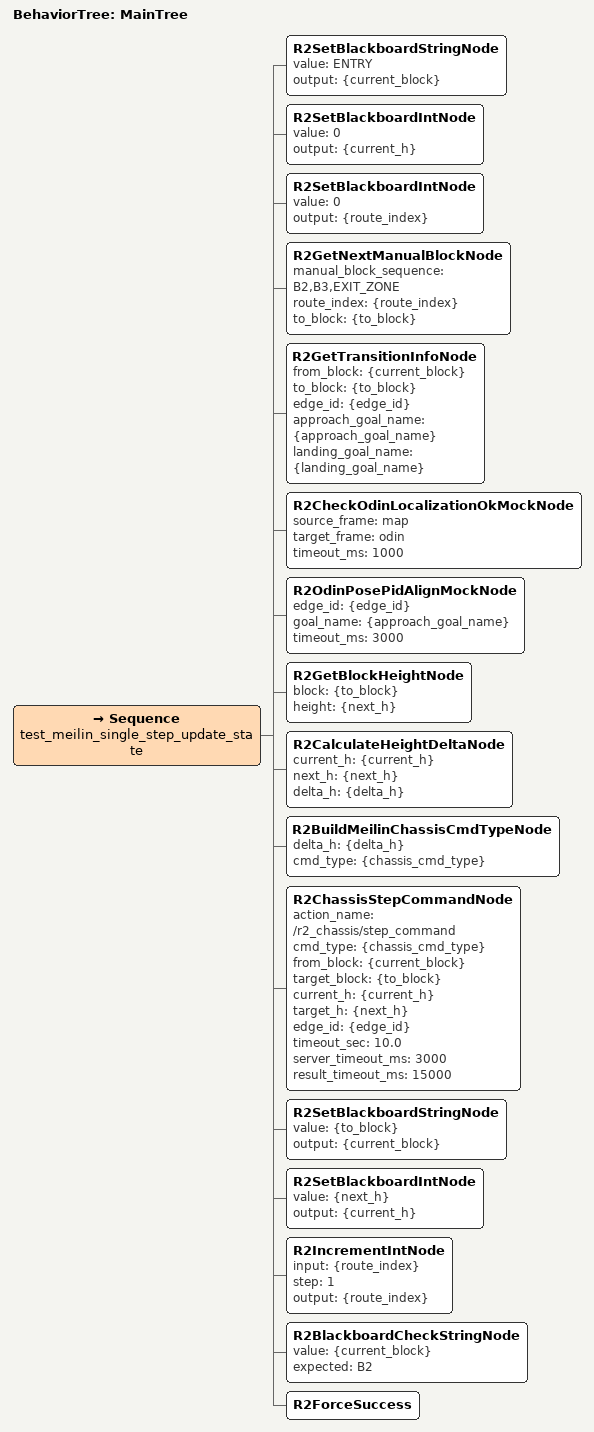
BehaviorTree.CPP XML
<root BTCPP_format="4" main_tree_to_execute="MainTree">
  <BehaviorTree ID="MainTree">
    <Sequence name="test_meilin_single_step_update_state">

      <!-- 初始化状态 -->
      <R2SetBlackboardStringNode
        value="ENTRY"
        output="{current_block}" />

      <R2SetBlackboardIntNode
        value="0"
        output="{current_h}" />

      <R2SetBlackboardIntNode
        value="0"
        output="{route_index}" />

      <!-- 从路线取当前目标方块 -->
      <R2GetNextManualBlockNode
        manual_block_sequence="B2,B3,EXIT_ZONE"
        route_index="{route_index}"
        to_block="{to_block}" />

      <!-- 查 transition -->
      <R2GetTransitionInfoNode
        from_block="{current_block}"
        to_block="{to_block}"
        edge_id="{edge_id}"
        approach_goal_name="{approach_goal_name}"
        landing_goal_name="{landing_goal_name}" />

      <!-- mock Odin -->
      <R2CheckOdinLocalizationOkMockNode
        source_frame="map"
        target_frame="odin"
        timeout_ms="1000" />

      <R2OdinPosePidAlignMockNode
        edge_id="{edge_id}"
        goal_name="{approach_goal_name}"
        timeout_ms="3000" />

      <!-- 高度和底盘命令 -->
      <R2GetBlockHeightNode
        block="{to_block}"
        height="{next_h}" />

      <R2CalculateHeightDeltaNode
        current_h="{current_h}"
        next_h="{next_h}"
        delta_h="{delta_h}" />

      <R2BuildMeilinChassisCmdTypeNode
        delta_h="{delta_h}"
        cmd_type="{chassis_cmd_type}" />

      <!-- 发送 mock chassis -->
      <R2ChassisStepCommandNode
        action_name="/r2_chassis/step_command"
        cmd_type="{chassis_cmd_type}"
        from_block="{current_block}"
        target_block="{to_block}"
        current_h="{current_h}"
        target_h="{next_h}"
        edge_id="{edge_id}"
        timeout_sec="10.0"
        server_timeout_ms="3000"
        result_timeout_ms="15000" />

      <!-- 爬完后更新状态 -->
      <R2SetBlackboardStringNode
        value="{to_block}"
        output="{current_block}" />

      <R2SetBlackboardIntNode
        value="{next_h}"
        output="{current_h}" />

      <R2IncrementIntNode
        input="{route_index}"
        step="1"
        output="{route_index}" />

      <!-- 验证 current_block 已经变成 B2 -->
      <R2BlackboardCheckStringNode
        value="{current_block}"
        expected="B2" />

      <R2ForceSuccess />

    </Sequence>
  </BehaviorTree>
</root>
